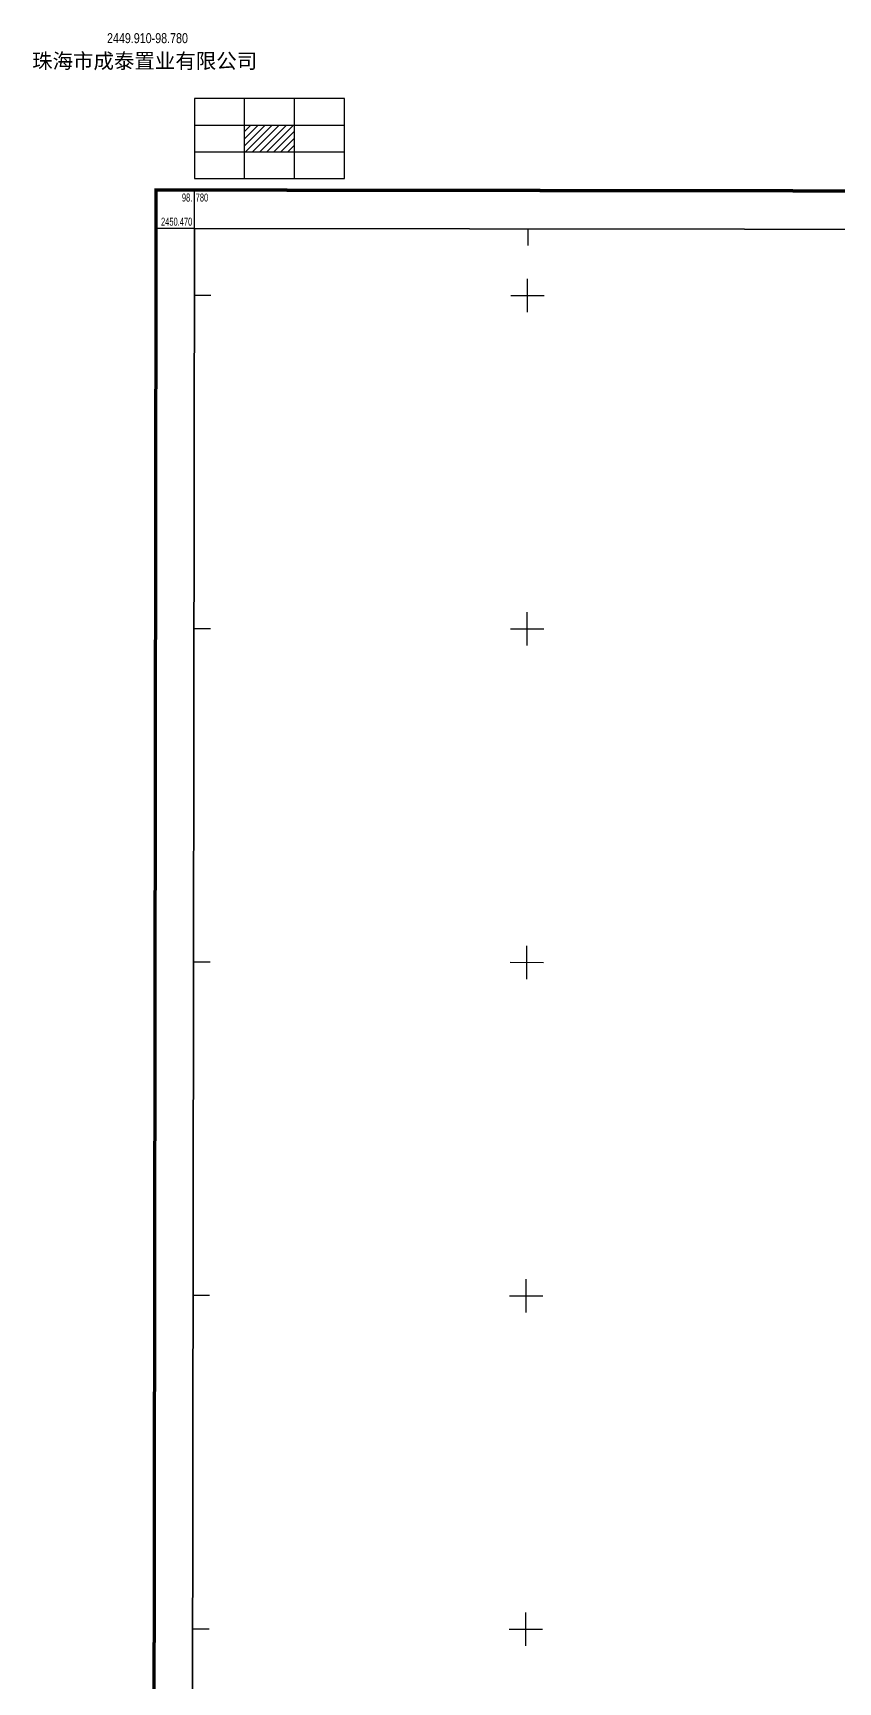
# Model space of a CAD drawing. Extents: x 99002 to 478558, y 2449839 to 2450453.
# Drawn here: x 478181.9 to 478302.7, y 2450205.9 to 2450453.2 of the extents above; entities that cross this region are included whole.
import ezdxf

# ---------------------------------------------------------------- set-up
doc = ezdxf.new("R2010")
doc.units = 0
doc.header["$LTSCALE"] = 0.5
doc.layers.get('0').update_dxf_attribs({"linetype": 'CONTINUOUS'})
doc.layers.add('TK', color=7, linetype='CONTINUOUS')
doc.styles.add('中等线体', font='FZZDXJW.TTF')
doc.styles.add('黑体', font='simhei.ttf')

# ---------------------------------------------------------------- blocks, each defined once
blk = doc.blocks.new('actkf1')
for p, q in [((45, 24), (0, 24)), ((0, 24), (0, 0)), ((15, 0), (15, 24)), ((30, 0), (30, 24)), ((45, 0), (45, 24)), ((0, 16), (45, 16)), ((0, 8), (45, 8)), ((0, 0), (45, 0))]:
    blk.add_line(p, q)
at = {"color": 0}
for p, q in [((15, 9.79), (21.21, 16)), ((15, 11.91), (19.09, 16)), ((15, 14.04), (16.96, 16)), ((15.33, 8), (23.33, 16)), ((17.45, 8), (25.45, 16)), ((19.57, 8), (27.57, 16)), ((21.69, 8), (29.69, 16)), ((23.81, 8), (30, 14.19)), ((25.94, 8), (30, 12.06)), ((28.06, 8), (30, 9.94))]:
    blk.add_line(p, q, dxfattribs=at)

msp = doc.modelspace()

# ---------------------------------------------------------------- linework, layer by layer
at = {"layer": 'TK', "color": 7, "linetype": 'Continuous'}
for p, q in [((478206.14, 2450423.91), (478206.15, 2450429.66)), ((478206.14, 2450423.91), (478200.39, 2450423.92)), ((478256.14, 2450423.85), (478256.14, 2450421.35)), ((478256.12, 2450411.35), (478256.13, 2450416.35)), ((478206.12, 2450413.91), (478208.62, 2450413.91)), ((478253.63, 2450413.85), (478258.63, 2450413.84)), ((478256.06, 2450361.35), (478256.06, 2450366.35)), ((478206.06, 2450363.91), (478208.56, 2450363.91)), ((478253.56, 2450363.85), (478258.56, 2450363.84)), ((478255.99, 2450311.34), (478256, 2450316.34)), ((478205.99, 2450313.91), (478208.49, 2450313.91)), ((478253.49, 2450313.85), (478258.49, 2450313.84)), ((478255.92, 2450261.34), (478255.93, 2450266.34)), ((478205.93, 2450263.91), (478208.43, 2450263.91)), ((478253.43, 2450263.85), (478258.43, 2450263.84)), ((478255.86, 2450211.34), (478255.86, 2450216.34)), ((478205.86, 2450213.91), (478208.36, 2450213.91)), ((478253.36, 2450213.85), (478258.36, 2450213.84))]:
    msp.add_line(p, q, dxfattribs=at)
at = {"layer": 'TK', "color": 7, "linetype": 'Continuous', "flags": 128}
msp.add_lwpolyline([(478199.64, 2449858.16, 0.5, 0.5, 0), (478541.14, 2449857.71, 0.5, 0.5, 0), (478541.9, 2450429.22, 0.5, 0.5, 0), (478200.4, 2450429.67, 0.5, 0.5, 0)], format="xyseb", close=True, dxfattribs=at)
at = {"layer": 'TK', "color": 7, "linetype": 'Continuous'}
msp.add_lwpolyline([(478535.4, 2449863.47), (478205.4, 2449863.9), (478206.14, 2450423.91), (478536.14, 2450423.48)], close=True, dxfattribs=at)
at = {"layer": 'TK', "color": 7, "linetype": 'Continuous', "flags": 128}
msp.add_lwpolyline([(478205.4, 2449863.9), (478535.4, 2449863.47), (478536.14, 2450423.48), (478206.14, 2450423.91)], close=True, dxfattribs=at)

# ---------------------------------------------------------------- block references
at = {"layer": 'TK', "color": 7, "linetype": 'Continuous', "xscale": 0.5, "yscale": 0.5}
msp.add_blockref('actkf1', (478206.15, 2450431.41), dxfattribs=at)

# ---------------------------------------------------------------- texts
at = {"layer": 'TK', "color": 7, "linetype": 'Continuous', "style": '中等线体'}
for s, height, width, p in [('2449.910-98.780', 1.5, 0.8, (478193.04, 2450451.69)), ('98.', 1.2, 0.7, (478204.27, 2450427.94)), ('780', 1.2, 0.7, (478206.34, 2450427.94)), ('2450.470', 1.2, 0.7, (478201.14, 2450424.32))]:
    msp.add_text(s, height=height, dxfattribs=dict(at, width=width)).set_placement(p)
at = {"layer": 'TK', "color": 7, "linetype": 'Continuous', "style": '黑体'}
msp.add_text('珠海市成泰置业有限公司', height=2.25, dxfattribs=at).set_placement((478181.8, 2450447.9))

doc.saveas('drawing.dxf')
